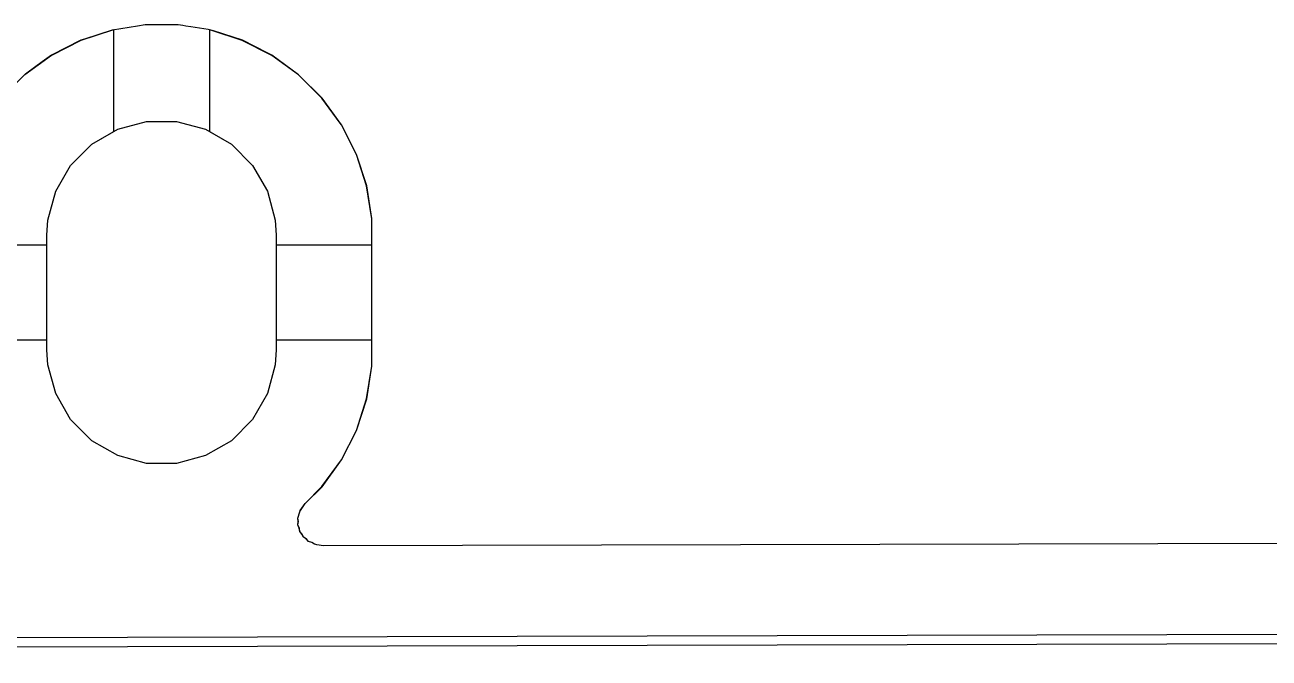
# Model space of a CAD drawing. Header units: millimetres. Extents: x 87.1 to 142.6, y -85.7 to -60.8.
# Drawn here: x 110.79 to 117.3, y -85.73 to -82.42 of the extents above; entities that cross this region are included whole.
import ezdxf

# ---------------------------------------------------------------- set-up
doc = ezdxf.new("R2010")
doc.units = ezdxf.units.MM
for name, color, linetype, true_color in [('B.Cu', 153, 'CONTINUOUS', 0x4d7fc4), ('B.Mask', 4, 'CONTINUOUS', 0x02ffee), ('Edge.Cuts', 254, 'CONTINUOUS', 0xd0d2cd), ('F.Cu', 13, 'CONTINUOUS', 0xc83434), ('F.Mask', 201, 'CONTINUOUS', 0xd864ff)]:
    doc.layers.add(name, color=color, linetype=linetype, true_color=true_color)

msp = doc.modelspace()

# ---------------------------------------------------------------- linework, layer by layer
at = {"layer": 'B.Cu', "linetype": 'CONTINUOUS'}
for p, q in [((111.244393, -82.447092), (111.079744, -82.50059)), ((111.244406, -82.447088), (111.244393, -82.447092)), ((111.24441, -82.447087), (111.244406, -82.447088)), ((111.244418, -82.447085), (111.24441, -82.447087)), ((111.244422, -82.447084), (111.244418, -82.447085)), ((111.244429, -82.447083), (111.244422, -82.447084)), ((111.251998, -82.445884), (111.244429, -82.447083)), ((111.251999, -82.445884), (111.251998, -82.445884)), ((111.252, -82.445884), (111.251999, -82.445884)), ((111.252, -82.977444), (111.252, -82.445884)), ((111.759581, -82.447085), (111.752, -82.445884)), ((111.752, -82.445884), (111.752, -82.977444)), ((111.759589, -82.447087), (111.759581, -82.447085)), ((111.759599, -82.44709), (111.759589, -82.447087)), ((111.759605, -82.447092), (111.759599, -82.44709)), ((111.924254, -82.50059), (111.759605, -82.447092)), ((111.079744, -82.50059), (110.925471, -82.579197)), ((111.924257, -82.500591), (111.924254, -82.50059)), ((112.078524, -82.579195), (111.924257, -82.500591)), ((110.925471, -82.579197), (110.785402, -82.680961)), ((112.078526, -82.579196), (112.078524, -82.579195)), ((112.078527, -82.579197), (112.078526, -82.579196)), ((112.218596, -82.680961), (112.078527, -82.579197)), ((112.341037, -82.803402), (112.218596, -82.680961)), ((112.436264, -82.934474), (112.341037, -82.803402)), ((112.442804, -82.943475), (112.436264, -82.934474)), ((112.521408, -83.097742), (112.442804, -82.943475)), ((111.136743, -83.043988), (111.252, -82.977444)), ((111.752, -82.977444), (111.867257, -83.043988)), ((111.025988, -83.154743), (111.136743, -83.043988)), ((111.867257, -83.043988), (111.978012, -83.154743)), ((112.574914, -83.262415), (112.521408, -83.097742)), ((110.947672, -83.29039), (111.025988, -83.154743)), ((111.978012, -83.154743), (112.056328, -83.29039)), ((112.600671, -83.425039), (112.574914, -83.262415)), ((110.907133, -83.441684), (110.947672, -83.29039)), ((112.056328, -83.29039), (112.096867, -83.441684)), ((110.902, -83.52), (110.907133, -83.441684)), ((112.096867, -83.441684), (112.102, -83.52)), ((112.602, -83.433428), (112.600671, -83.425039)), ((112.602, -83.57), (112.602, -83.433428)), ((110.902, -83.57), (110.902, -83.52)), ((112.102, -83.52), (112.102, -83.57)), ((109.902, -83.57), (110.902, -83.57)), ((112.102, -83.57), (112.602, -83.57)), ((110.902, -84.07), (109.902, -84.07)), ((110.902, -84.12), (110.902, -84.07)), ((110.907133, -84.198316), (110.902, -84.12)), ((112.102, -84.12), (112.096867, -84.198316)), ((112.602, -84.07), (112.102, -84.07)), ((112.102, -84.07), (112.102, -84.12)), ((112.602, -84.206571), (112.602, -84.07)), ((110.947672, -84.34961), (110.907133, -84.198316)), ((112.096867, -84.198316), (112.056328, -84.34961)), ((112.574914, -84.377584), (112.602, -84.206571)), ((111.025988, -84.485257), (110.947672, -84.34961)), ((112.056328, -84.34961), (111.978012, -84.485257)), ((112.521408, -84.542257), (112.574914, -84.377584)), ((111.136743, -84.596012), (111.025988, -84.485257)), ((111.978012, -84.485257), (111.867257, -84.596012)), ((112.442804, -84.696524), (112.521408, -84.542257)), ((111.27239, -84.674328), (111.136743, -84.596012)), ((111.867257, -84.596012), (111.73161, -84.674328)), ((111.423684, -84.714867), (111.27239, -84.674328)), ((111.73161, -84.674328), (111.580316, -84.714867)), ((112.341035, -84.836598), (112.442804, -84.696524)), ((111.580316, -84.714867), (111.423684, -84.714867)), ((112.252985, -84.924647), (112.341035, -84.836598)), ((112.214762, -85.001892), (112.224616, -84.968001)), ((112.224616, -84.968001), (112.227741, -84.96111)), ((112.227741, -84.96111), (112.252985, -84.924647)), ((112.217344, -85.01952), (112.214762, -85.001892)), ((112.214853, -85.037168), (112.217344, -85.01952)), ((112.222302, -85.053372), (112.214853, -85.037168)), ((112.224888, -85.071024), (112.222302, -85.053372)), ((112.236594, -85.084461), (112.224888, -85.071024)), ((112.244037, -85.100651), (112.236594, -85.084461)), ((112.259066, -85.110256), (112.244037, -85.100651)), ((112.270783, -85.123706), (112.259066, -85.110256)), ((112.287893, -85.128681), (112.270783, -85.123706)), ((112.302909, -85.138278), (112.287893, -85.128681)), ((112.313768, -85.141437), (112.302909, -85.138278)), ((112.348724, -85.146373), (112.313768, -85.141437)), ((119.281341, -85.128531), (112.348724, -85.146373))]:
    msp.add_line(p, q, dxfattribs=at)
at = {"layer": 'B.Mask', "linetype": 'CONTINUOUS'}
for p, q in [((111.27239, -82.965672), (111.423684, -82.925133)), ((111.423684, -82.925133), (111.580316, -82.925133)), ((111.580316, -82.925133), (111.73161, -82.965672)), ((111.136743, -83.043988), (111.27239, -82.965672)), ((111.73161, -82.965672), (111.867257, -83.043988)), ((111.025988, -83.154743), (111.136743, -83.043988)), ((111.867257, -83.043988), (111.978012, -83.154743)), ((110.947672, -83.29039), (111.025988, -83.154743)), ((111.978012, -83.154743), (112.056328, -83.29039)), ((110.907133, -83.441684), (110.947672, -83.29039)), ((112.056328, -83.29039), (112.096867, -83.441684)), ((110.902, -83.52), (110.907133, -83.441684)), ((112.096867, -83.441684), (112.102, -83.52)), ((110.902, -84.12), (110.902, -83.52)), ((112.102, -83.52), (112.102, -84.12)), ((110.907133, -84.198316), (110.902, -84.12)), ((112.102, -84.12), (112.096867, -84.198316)), ((110.947672, -84.34961), (110.907133, -84.198316)), ((112.096867, -84.198316), (112.056328, -84.34961)), ((111.025988, -84.485257), (110.947672, -84.34961)), ((112.056328, -84.34961), (111.978012, -84.485257)), ((111.136743, -84.596012), (111.025988, -84.485257)), ((111.978012, -84.485257), (111.867257, -84.596012)), ((111.27239, -84.674328), (111.136743, -84.596012)), ((111.867257, -84.596012), (111.73161, -84.674328)), ((111.423684, -84.714867), (111.27239, -84.674328)), ((111.73161, -84.674328), (111.580316, -84.714867)), ((111.580316, -84.714867), (111.423684, -84.714867))]:
    msp.add_line(p, q, dxfattribs=at)
at = {"layer": 'Edge.Cuts', "linetype": 'CONTINUOUS'}
for p, q in [((88.17531, -85.684087), (135.026654, -85.563513)), ((135.026782, -85.613513), (88.184953, -85.734062))]:
    msp.add_line(p, q, dxfattribs=at)
at = {"layer": 'F.Cu', "linetype": 'CONTINUOUS'}
for p, q in [((111.375725, -82.42578), (111.244298, -82.446597)), ((111.375726, -82.425781), (111.375725, -82.42578)), ((111.415388, -82.4195), (111.375726, -82.425781)), ((111.415389, -82.4195), (111.415388, -82.4195)), ((111.588611, -82.4195), (111.415389, -82.4195)), ((111.588614, -82.4195), (111.588611, -82.4195)), ((111.612407, -82.423268), (111.588614, -82.4195)), ((111.628271, -82.425781), (111.612407, -82.423268)), ((111.655188, -82.430044), (111.628271, -82.425781)), ((111.745306, -82.444317), (111.655188, -82.430044)), ((111.098358, -82.494017), (111.079552, -82.500127)), ((111.09836, -82.494017), (111.098358, -82.494017)), ((111.243863, -82.446739), (111.09836, -82.494017)), ((111.244273, -82.446603), (111.243863, -82.446739)), ((111.244298, -82.446597), (111.244273, -82.446603)), ((111.745312, -82.444318), (111.745306, -82.444317)), ((111.759698, -82.446597), (111.745312, -82.444318)), ((111.759699, -82.446597), (111.759698, -82.446597)), ((111.759701, -82.446598), (111.759699, -82.446597)), ((111.773203, -82.450985), (111.759701, -82.446598)), ((111.773215, -82.450988), (111.773203, -82.450985)), ((111.924449, -82.500128), (111.773215, -82.450988)), ((111.079552, -82.500127), (110.925214, -82.578766)), ((112.054497, -82.566391), (111.924449, -82.500128)), ((110.877203, -82.613648), (110.796942, -82.671961)), ((110.877204, -82.613648), (110.877203, -82.613648)), ((110.925214, -82.578766), (110.877204, -82.613648)), ((112.078788, -82.578768), (112.054497, -82.566391)), ((112.218928, -82.680586), (112.078788, -82.578768)), ((110.789563, -82.676093), (110.658093, -82.807563)), ((110.796942, -82.671961), (110.789563, -82.676093)), ((112.341414, -82.803072), (112.218928, -82.680586)), ((112.443232, -82.943212), (112.341414, -82.803072)), ((111.27239, -82.965672), (111.423684, -82.925133)), ((111.423684, -82.925133), (111.580316, -82.925133)), ((111.580316, -82.925133), (111.73161, -82.965672)), ((112.521873, -83.097555), (112.443232, -82.943212)), ((111.136743, -83.043988), (111.27239, -82.965672)), ((111.73161, -82.965672), (111.867257, -83.043988)), ((111.025988, -83.154743), (111.136743, -83.043988)), ((111.867257, -83.043988), (111.978012, -83.154743)), ((112.575402, -83.262299), (112.521873, -83.097555)), ((110.947672, -83.29039), (111.025988, -83.154743)), ((111.978012, -83.154743), (112.056328, -83.29039)), ((112.6025, -83.433389), (112.575402, -83.262299)), ((110.907133, -83.441684), (110.947672, -83.29039)), ((112.056328, -83.29039), (112.096867, -83.441684)), ((110.902, -83.52), (110.907133, -83.441684)), ((112.096867, -83.441684), (112.102, -83.52)), ((112.6025, -84.206611), (112.6025, -83.433389)), ((110.902, -84.12), (110.902, -83.52)), ((112.102, -83.52), (112.102, -84.12)), ((110.907133, -84.198316), (110.902, -84.12)), ((112.102, -84.12), (112.096867, -84.198316)), ((110.947672, -84.34961), (110.907133, -84.198316)), ((112.096867, -84.198316), (112.056328, -84.34961)), ((112.575402, -84.377701), (112.6025, -84.206611)), ((111.025988, -84.485257), (110.947672, -84.34961)), ((112.056328, -84.34961), (111.978012, -84.485257)), ((112.521873, -84.542445), (112.575402, -84.377701)), ((111.136743, -84.596012), (111.025988, -84.485257)), ((111.978012, -84.485257), (111.867257, -84.596012)), ((112.443232, -84.696788), (112.521873, -84.542445)), ((111.27239, -84.674328), (111.136743, -84.596012)), ((111.867257, -84.596012), (111.73161, -84.674328)), ((111.423684, -84.714867), (111.27239, -84.674328)), ((111.73161, -84.674328), (111.580316, -84.714867)), ((112.341414, -84.836928), (112.443232, -84.696788)), ((111.580316, -84.714867), (111.423684, -84.714867)), ((112.253699, -84.924642), (112.341409, -84.836933)), ((112.341409, -84.836932), (112.341414, -84.836928)), ((112.341409, -84.836933), (112.341409, -84.836932)), ((112.215472, -85.001885), (112.225327, -84.967994)), ((112.225327, -84.967994), (112.228451, -84.961106)), ((112.228451, -84.961106), (112.253699, -84.924642)), ((112.218053, -85.019515), (112.215472, -85.001885)), ((112.215562, -85.037166), (112.218053, -85.019515)), ((112.22301, -85.053369), (112.215562, -85.037166)), ((112.225595, -85.071017), (112.22301, -85.053369)), ((112.237302, -85.084457), (112.225595, -85.071017)), ((112.244746, -85.100649), (112.237302, -85.084457)), ((112.259771, -85.110252), (112.244746, -85.100649)), ((112.271487, -85.123702), (112.259771, -85.110252)), ((112.288602, -85.128679), (112.271487, -85.123702)), ((112.303618, -85.138276), (112.288602, -85.128679)), ((112.314477, -85.141435), (112.303618, -85.138276)), ((112.349433, -85.146371), (112.314477, -85.141435)), ((119.280636, -85.128533), (112.349433, -85.146371))]:
    msp.add_line(p, q, dxfattribs=at)
at = {"layer": 'F.Mask', "linetype": 'CONTINUOUS'}
for p, q in [((111.27239, -82.965672), (111.423684, -82.925133)), ((111.423684, -82.925133), (111.580316, -82.925133)), ((111.580316, -82.925133), (111.73161, -82.965672)), ((111.136743, -83.043988), (111.27239, -82.965672)), ((111.73161, -82.965672), (111.867257, -83.043988)), ((111.025988, -83.154743), (111.136743, -83.043988)), ((111.867257, -83.043988), (111.978012, -83.154743)), ((110.947672, -83.29039), (111.025988, -83.154743)), ((111.978012, -83.154743), (112.056328, -83.29039)), ((110.907133, -83.441684), (110.947672, -83.29039)), ((112.056328, -83.29039), (112.096867, -83.441684)), ((110.902, -83.52), (110.907133, -83.441684)), ((112.096867, -83.441684), (112.102, -83.52)), ((110.902, -84.12), (110.902, -83.52)), ((112.102, -83.52), (112.102, -84.12)), ((110.907133, -84.198316), (110.902, -84.12)), ((112.102, -84.12), (112.096867, -84.198316)), ((110.947672, -84.34961), (110.907133, -84.198316)), ((112.096867, -84.198316), (112.056328, -84.34961)), ((111.025988, -84.485257), (110.947672, -84.34961)), ((112.056328, -84.34961), (111.978012, -84.485257)), ((111.136743, -84.596012), (111.025988, -84.485257)), ((111.978012, -84.485257), (111.867257, -84.596012)), ((111.27239, -84.674328), (111.136743, -84.596012)), ((111.867257, -84.596012), (111.73161, -84.674328)), ((111.423684, -84.714867), (111.27239, -84.674328)), ((111.73161, -84.674328), (111.580316, -84.714867)), ((111.580316, -84.714867), (111.423684, -84.714867))]:
    msp.add_line(p, q, dxfattribs=at)

doc.saveas('drawing.dxf')
